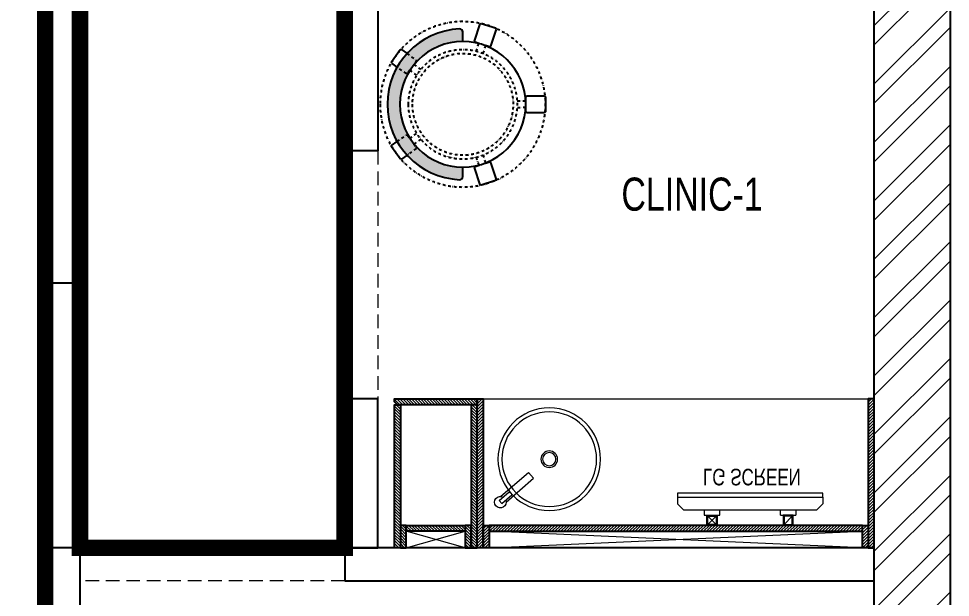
# Model space of a CAD drawing. Header units: feet. Extents: x 4160858 to 4180592, y -5463117 to -5454658.
# Drawn here: x 4177777 to 4180592, y -5461088 to -5459339 of the extents above; entities that cross this region are included whole.
import ezdxf

# ---------------------------------------------------------------- set-up
doc = ezdxf.new("R2010")
doc.units = ezdxf.units.FT
doc.header["$LTSCALE"] = 33
doc.header["$MEASUREMENT"] = 0
for name, pattern in [('a_p6_plan_L18$0$HIDDEN', [0.375, 0.25, -0.125]), ('ACAD_ISO03W100', [30, 12, -18]), ('DASHDOT2', [0.5, 0.25, -0.125, 0, -0.125])]:
    doc.linetypes.add(name, pattern=pattern)
doc.layers.add('A-WALL', color=1, linetype='Continuous')
for name, color, linetype, lineweight in [('A-WALL HATCH', 251, 'Continuous', 0), ('Floor-Unit', 1, 'Continuous', 13), ('HATCH', 9, 'Continuous', 9), ('LENS-CURTAIN', 5, 'a_p6_plan_L18$0$HIDDEN', 9), ('LENS-FURNITURE', 13, 'Continuous', 9), ('LENS-PARTITION', 21, 'Continuous', 25), ('LENS_DIMENSION', 193, 'Continuous', 0), ('LENS_TEXT', 31, 'Continuous', 5), ('LK-FF&E WALL', 1, 'Continuous', 9), ('LK-FLUTTED FINISH', 20, 'Continuous', 30), ('LK-IT', 3, 'Continuous', 18), ('LK-TILES FINISH', 251, 'Continuous', 5), ('LN-ELEVATION-1', 81, 'Continuous', 25), ('LN-ELEVATION-2', 103, 'Continuous', 20), ('LN-ELEVATION-3', 125, 'Continuous', 18), ('LN-HATCH', 251, 'Continuous', 0), ('TV', 92, 'Continuous', 18)]:
    doc.layers.add(name, color=color, linetype=linetype, lineweight=lineweight)
doc.styles.get("Standard").update_dxf_attribs({"font": 'GILC____.TTF'})
pattern_1 = [(44.99999999999998, (35858.5, -100655.3575484328), (-4.419417382415918, 4.419417382415923), [])]

# ---------------------------------------------------------------- blocks, each defined once
blk = doc.blocks.new('A$C95718fd3')
at = {"layer": 'A-WALL HATCH'}
h = blk.add_hatch(dxfattribs=at)
h.set_pattern_fill('ANSI32', color=256, scale=333)
h.set_pattern_definition([(45, (-3476872.533669521, 5462423.862461803), (-88.29995930067012, 88.29995930067012), []), (45, (-3476813.667030086, 5462423.862461803), (-88.29995930067012, 88.29995930067012), [])])
h.paths.add_polyline_path([(-14523, 5239), (-9675, 5239), (-9675, 7670), (-9905, 7670), (-9905, 5469), (-14523, 5469)])
h.paths.add_polyline_path([(-9595.389258773534, -60.97492105513811), (-5279.968496668153, 2.982699849642813), (-5279.968496668153, 232.9999708095566), (-9596.269025654066, 205.0047410493716)])
h.paths.add_polyline_path([(-14434.72518271487, -122.9766848441213), (-10080.72518271487, -60.97668484412134), (-10082.27189374296, 169.0246078521013), (-14436.25617587985, 107.0248316712677)])
h.paths.add_polyline_path([(-4788.968496668153, 0), (-471, 0), (-471, 230), (-4788.968496668153, 230)])
h.paths.add_polyline_path([(-230, 447), (0, 447), (0, 7605), (-230, 7605)])
h.paths.add_polyline_path([(-4704, 7871), (-799, 7871), (-799, 8101), (-4704, 8101)])
h.paths.add_polyline_path([(-9070, 7881), (-5558, 7881), (-5558, 8101), (-9070, 8111)])
h.paths.add_polyline_path([(-14523, 7881), (-9905, 7881), (-9905, 8111), (-14523, 8111)])
h.paths.add_polyline_path([(-16784, 5900), (-18780, 5900), (-18780, 5670), (-16554, 5670), (-16554, 7909), (-14993, 7909), (-14993, 8111), (-16784, 8111)])
at = {"layer": 'A-WALL'}
for p, q in [((-230, 447), (-230, 7605)), ((0, 447), (0, 7605))]:
    blk.add_line(p, q, dxfattribs=at)
blk = doc.blocks.new('rtf')
at = {"color": 0, "linetype": 'ByBlock', "lineweight": -2}
for p, q in [((16412.5253540573, -172798.8148984113), (16452.40026456733, -172798.8148984113)), ((16412.5253540573, -172810.8148984113), (16412.5253540573, -172798.8148984113)), ((16412.5253540573, -172810.8148984113), (16452.40026456733, -172810.8148984113)), ((16425.26329468148, -172793.1007600746), (16535.26329468148, -172793.1007600746)), ((16535.26329468148, -172793.1007600746), (16535.26329468148, -172817.1007600746)), ((16425.26329468148, -172817.1007600746), (16535.26329468148, -172817.1007600746))]:
    blk.add_line(p, q, dxfattribs=at)
for centre, radius, start, end in [((16412.5253540573, -172805.1007600746), 17.5, 21.05058810897431, 340.9421780194656), ((16444.53660690578, -172804.8148984114), 9.891264419597851, 322.656233941354, 37.34376605891414)]:
    blk.add_arc(centre, radius, start, end, dxfattribs=at)
blk = doc.blocks.new('dsg')
at = {"color": 0, "linetype": 'ByBlock', "lineweight": -2}
for radius in [155, 143, 25, 20]:
    blk.add_circle((11491.5035008227, -171102.5847399924), radius, dxfattribs=at)
blk.add_blockref('rtf', (-5117.472106590168, 1702.9323767405), dxfattribs=at)
blk = doc.blocks.new('CLINIC - CABINET SINK')
at = {"layer": 'LN-HATCH', "ltscale": 0.5}
h = blk.add_hatch(dxfattribs=at)
h.set_pattern_fill('ANSI31', color=256, scale=2)
h.set_pattern_definition([(45, (4052861.500382861, 1708016.355767586), (-4.490128060534575, 4.490128060534575), [])])
h.paths.add_polyline_path([(-563.359543572413, 156.9999999999999), (564.640456427587, 156.9999999999999), (564.640456427587, 174.9999999999999), (-563.359543572413, 174.9999999999999)])
h.paths.add_polyline_path([(582.6404564275867, 225), (600.6404564275867, 225), (600.6404564275867, -225), (582.6404564275867, -225)])
h.paths.add_polyline_path([(564.640456427587, 225), (582.6404564275867, 225), (582.6404564275867, 156.9999999999999), (564.640456427587, 156.9999999999999)])
h.paths.add_polyline_path([(-581.359543572413, 225), (-599.359543572413, 225), (-599.359543572413, -225), (-581.359543572413, -225)])
h.paths.add_polyline_path([(-581.359543572413, 225), (-563.359543572413, 225), (-563.359543572413, 156.9999999999999), (-581.359543572413, 156.9999999999999)])
at = {"layer": 'LN-ELEVATION-1', "ltscale": 0.5}
for points in [[(-581.359543572413, 225), (-599.359543572413, 225), (-599.359543572413, -225), (-581.359543572413, -225)], [(-581.359543572413, 225), (-563.359543572413, 225), (-563.359543572413, 156.9999999999999), (-581.359543572413, 156.9999999999999)], [(564.640456427587, 225), (582.6404564275867, 225), (582.6404564275867, 156.9999999999999), (564.640456427587, 156.9999999999999)], [(582.6404564275867, 225), (600.6404564275867, 225), (600.6404564275867, -225), (582.6404564275867, -225)], [(-563.359543572413, 156.9999999999999), (564.640456427587, 156.9999999999999), (564.640456427587, 174.9999999999999), (-563.359543572413, 174.9999999999999)]]:
    blk.add_lwpolyline(points, close=True, dxfattribs=at)
at = {"layer": 'LN-ELEVATION-2', "ltscale": 0.5}
blk.add_line((582.6404564275867, -225), (-581.359543572413, -225), dxfattribs=at)
at = {"layer": 'LN-HATCH', "ltscale": 0.5}
for p, q in [((564.640456427587, 225), (-563.359543572413, 174.9999999999999)), ((-563.359543572413, 225), (564.640456427587, 174.9999999999999))]:
    blk.add_line(p, q, dxfattribs=at)
at = {"layer": 'LN-ELEVATION-3', "xscale": -1, "rotation": 41.1558274151866}
blk.add_blockref('dsg', (-103569.3304926871, 136346.6509754679), dxfattribs=at)
blk = doc.blocks.new('CLINIC SCREEN')
at = {"layer": 'TV'}
for p, q in [((-103.1090284836336, 42.85441964946222), (-127.4114311772946, 18.55201695591665)), ((-127.4114311772946, 42.85441964946222), (-103.1090284836336, 18.55201695591665)), ((102.7052824410566, 42.85441964946222), (127.007685134602, 18.55201695591665))]:
    blk.add_line(p, q, dxfattribs=at)
at = {"layer": 'TV', "ltscale": 12}
for p, q in [((-220.0000000000082, -19.41163062257681), (-200.5883693773149, 0)), ((200.5883693773149, 0), (-200.5883693773149, 0)), ((-138.5315413423604, 0), (-138.5315413423604, 15.514207008644)), ((-138.5315413423604, 15.514207008644), (-91.98892031613741, 15.514207008644)), ((-91.98892031613741, 15.514207008644), (-91.98892031613741, 0)), ((91.98892031610741, 15.514207008644), (91.98892031610741, 0)), ((91.98892031610741, 15.514207008644), (138.5315413423595, 15.514207008644)), ((138.5315413423595, 0), (138.5315413423595, 15.514207008644)), ((219.9999999999918, -19.41163062257681), (200.5883693773149, 0)), ((-220.0000000000082, -38.82326124538668), (-220.0000000000082, -19.41163062257681)), ((219.9999999999918, -38.82326124538668), (219.9999999999918, -19.41163062257681))]:
    blk.add_line(p, q, dxfattribs=at)
at = {"layer": 'TV'}
for points in [[(-130.4492315140169, 15.51421661919448), (-100.0712281470269, 15.51421661919448), (-100.0712281470269, 45.89221998606814), (-130.4492315140169, 45.89221998606814)], [(-127.4114311772946, 18.55201695591665), (-103.1090284836336, 18.55201695591665), (-103.1090284836336, 42.85441964946222), (-127.4114311772946, 42.85441964946222)], [(130.0454854713243, 15.51421661919448), (99.66748210433435, 15.51421661919448), (99.66748210433435, 45.89221998606814), (130.0454854713243, 45.89221998606814)], [(127.007685134602, 18.55201695591665), (102.7052824410566, 18.55201695591665), (102.7052824410566, 42.85441964946222), (127.007685134602, 42.85441964946222)]]:
    blk.add_lwpolyline(points, close=True, dxfattribs=at)
at = {"layer": 'TV', "ltscale": 12}
blk.add_lwpolyline([(-220.0000000000082, -51.71278328332107), (-220.0000000000082, -38.82326124538668), (219.9999999999918, -38.82326124538668), (219.9999999999918, -51.71278328332107)], close=True, dxfattribs=at)
at = {"layer": 'Floor-Unit', "color": 0, "ltscale": 2, "insert": (5.199680584678389, -100.4085774972336), "char_height": 50, "attachment_point": 5}
blk.add_mtext_dynamic_manual_height_columns('LG SCREEN', width=466.4796511627907, gutter_width=12.5, heights=[0], dxfattribs=at)
blk = doc.blocks.new('CLINIC - MOP CLOSET')
at = {"layer": 'LN-HATCH', "ltscale": 0.5}
h = blk.add_hatch(dxfattribs=at)
h.set_pattern_fill('ANSI31', color=256, scale=50, angle=360)
h.set_pattern_definition(pattern_1)
h.paths.add_polyline_path([(-106.3595435724128, 216), (-124.3595435724128, 216), (-124.3595435724128, -216), (-106.3595435724128, -216)])
h = blk.add_hatch(dxfattribs=at)
h.set_pattern_fill('ANSI31', color=256, scale=50, angle=360)
h.set_pattern_definition(pattern_1)
h.paths.add_polyline_path([(-106.3595435724128, 216), (-88.35954357241282, 216), (-88.35954357241282, 148), (-106.3595435724128, 148)])
h = blk.add_hatch(dxfattribs=at)
h.set_pattern_fill('ANSI31', color=256, scale=50, angle=360)
h.set_pattern_definition(pattern_1)
h.paths.add_polyline_path([(89.64045642758717, 216), (107.6404564275872, 216), (107.6404564275872, 148), (89.64045642758717, 148)])
h = blk.add_hatch(dxfattribs=at)
h.set_pattern_fill('ANSI31', color=256, scale=50, angle=360)
h.set_pattern_definition(pattern_1)
h.paths.add_polyline_path([(107.6404564275872, 216), (125.6404564275872, 216), (125.6404564275872, -216), (107.6404564275872, -216)])
h = blk.add_hatch(dxfattribs=at)
h.set_pattern_fill('ANSI31', color=256, scale=50, angle=360)
h.set_pattern_definition(pattern_1)
h.paths.add_polyline_path([(-88.35954357241282, 148), (89.64045642758717, 148), (89.64045642758717, 166), (-88.35954357241282, 166)])
h = blk.add_hatch(dxfattribs=at)
h.set_pattern_fill('ANSI31', color=256, scale=50, angle=360)
h.set_pattern_definition([(44.99999999999998, (35894.5, -101037.3575484328), (-4.419417382415918, 4.419417382415923), [])])
h.paths.add_polyline_path([(-115.3595435724055, -216), (-124.3595435724128, -225), (-124.3595435724128, -234), (125.6404564275872, -234), (125.6404564275872, -216)])
at = {"layer": 'LN-ELEVATION-1', "ltscale": 0.5}
for points in [[(-106.3595435724128, 216), (-124.3595435724128, 216), (-124.3595435724128, -216), (-106.3595435724128, -216)], [(-106.3595435724128, 216), (-88.35954357241282, 216), (-88.35954357241282, 148), (-106.3595435724128, 148)], [(89.64045642758717, 216), (107.6404564275872, 216), (107.6404564275872, 148), (89.64045642758717, 148)], [(107.6404564275872, 216), (125.6404564275872, 216), (125.6404564275872, -216), (107.6404564275872, -216)], [(-88.35954357241282, 148), (89.64045642758717, 148), (89.64045642758717, 166), (-88.35954357241282, 166)], [(-124.3595435724128, -225), (-124.3595435724128, -234), (125.6404564275872, -234), (125.6404564275872, -216), (-115.3595435724128, -216)]]:
    blk.add_lwpolyline(points, close=True, dxfattribs=at)
at = {"layer": 'LN-HATCH', "ltscale": 0.5}
for p, q in [((89.64045642758717, 216), (-88.35954357241282, 166)), ((-88.35954357241282, 216), (89.64045642758717, 166))]:
    blk.add_line(p, q, dxfattribs=at)
blk = doc.blocks.new('DR STOOL')
at = {"layer": 'HATCH'}
h = blk.add_hatch(dxfattribs=at)
h.set_pattern_fill('ANSI36', color=250, angle=-90.00000000000001)
h.set_pattern_definition([(315, (-227.8099174643867, 917.3997257252777), (6.173926083235043, -1.683798022700468), [7.9375, -1.587499999999999, 0, -1.587499999999999])])
edge = h.paths.add_edge_path()
edge.add_line((-190.0000000041909, 4.511094e-10), (-218.6899174675346, 4.511094e-10))
edge.add_arc((-218.6899174670689, 9.120000000388245), 9.119999999940092, 177.6119845363388, 269.9999999996136, ccw=False)
edge.add_arc((-1.8626451e-09, 3.565219e-10), 228.000000002257, 2.3880154632688004, 177.6119845367313, ccw=False)
edge.add_arc((218.6899174633436, 9.120000000497384), 9.120000000051716, -90.00000000034493, 2.3880154629299, ccw=False)
edge.add_line((218.6899174633436, 4.511094e-10), (190, 4.511094e-10))
edge.add_arc((-1.8626451e-09, 4.511094e-10), 190.000000001979, -1.27e-14, 180)
at = {"layer": 'LN-ELEVATION-1', "color": 1, "ltscale": 100}
for p, q in [((-128.6221585394814, 215.4841044476634), (-165.2704676063731, 189.0243927398114)), ((-124.7228340068832, 214.8545704018979), (-128.6221585394814, 215.4841044476634)), ((-112.6981821293011, 198.1996966340157), (-124.7228340068832, 214.8545704018979)), ((124.7553772013634, 214.9803744515593), (112.5488144652918, 198.2845540212292)), ((128.7014972954057, 215.5933048763618), (124.7553772013634, 214.9803744515593)), ((128.7014972954057, 215.5933048763618), (124.7553772013634, 214.9803744515593)), ((165.1911288509145, 188.915192311113), (128.7014972954057, 215.5933048763618)), ((165.1911288509145, 188.915192311113), (128.7014972954057, 215.5933048763618)), ((-165.2704676063731, 189.0243927398114), (-165.9069543029182, 185.0820035930228)), ((-165.9069543029182, 185.0820035930228), (-153.8003208162263, 168.3135803133482)), ((153.6734594982117, 168.4294150282658), (165.7973639420234, 185.0121775862135)), ((165.7973639420234, 185.0121775862135), (165.1911288509145, 188.915192311113)), ((165.7973639420234, 185.0121775862135), (165.1911288509145, 188.915192311113)), ((-242.9550312487409, -52.24013893969095), (-244.7482102331705, -55.75945052818861)), ((-244.7482102331705, -55.75945052818861), (-230.7800458371639, -98.74904560100549)), ((-191.2928382232785, -35.45407700946089), (-242.9550312487409, -52.24013893969095)), ((-187.9259491492994, -37.1695928365807), (-191.2928382232785, -35.45407700946089)), ((-184.1424400564283, -48.81403796559607), (-187.9259491492994, -37.1695928365807)), ((188.0651108901948, -36.96233201187715), (184.0504167033359, -49.19388854173303)), ((191.3981811110861, -35.27656588272658), (188.0651108901948, -36.96233201187715)), ((243.0100176925771, -52.21682526778022), (191.3981811110861, -35.27656588272658)), ((230.715890809428, -98.7280946081737), (244.8123673382215, -55.78040257930116)), ((244.8123673382215, -55.78040257930116), (243.0100176925771, -52.21682526778022)), ((-227.2218665438704, -100.5620286722478), (-175.5596735184081, -83.7759667420105)), ((-173.8639617776498, -80.4479453730819), (-177.8421125086024, -68.2044548037811)), ((-175.5596735184081, -83.7759667420105), (-173.8639617776498, -80.4479453730819)), ((177.6922140880488, -68.56540505095472), (173.8739495249465, -80.1985000452405)), ((173.8739495249465, -80.1985000452405), (175.5794035866856, -83.5704969359358)), ((175.5794035866856, -83.5704969359358), (227.1912401677109, -100.5107563209894)), ((-230.7800458371639, -98.74904560100549), (-227.2218665438704, -100.5620286722478)), ((227.1912401677109, -100.5107563209894), (230.715890809428, -98.7280946081737)), ((-22.72193054761737, -190.2142363802995), (-25.39390889601782, -192.886214728569)), ((-25.39390889601782, -192.886214728569), (-25.39390889601782, -247.2070584567482)), ((-10.47823652112856, -190.2142363802995), (-22.72193054761737, -190.2142363802995)), ((22.78362171910703, -190.2142363802995), (9.910054048988968, -190.2142363802995)), ((25.42475448176265, -192.8553691428751), (22.78362171910703, -190.2142363802995)), ((25.42475448176265, -247.1762128710543), (25.42475448176265, -192.8553691428751)), ((-25.39390889601782, -247.2070584567482), (-22.60096735274419, -250)), ((-22.60096735274419, -250), (22.60096735274419, -250)), ((22.60096735274419, -250), (25.42475448176265, -247.1762128710543))]:
    blk.add_line(p, q, dxfattribs=at)
at = {"layer": 'LN-ELEVATION-1', "linetype": 'DASHDOT2'}
for p, q in [((-92.92521573789418, 170.8129362839827), (-112.6981821293011, 198.1996966340157)), ((112.5488144652918, 198.2845540212292), (92.69529851106927, 171.1294289919315)), ((-93.52748446213081, 167.0824927485227), (-92.92521573789418, 170.8129362839827)), ((92.69529851106927, 171.1294289919315), (93.26858203159645, 167.4385604566923)), ((-153.8003208162263, 168.3135803133482), (-134.1093360339291, 141.0403694751003)), ((-134.1093360339291, 141.0403694751003), (-130.4219571123831, 140.4450534014686)), ((-130.4219571123831, 140.4450534014686), (-119.9844727469608, 147.9808124662595)), ((-119.9844727469608, 147.9808124662595), (-105.3687285655178, 126.9741353208374)), ((-103.4542870586738, 159.9154408004979), (-93.52748446213081, 167.0824927485227)), ((-88.15393704269081, 139.4771787207864), (-103.4542870586738, 159.9154408004979)), ((103.6608748426661, 159.8406005539291), (88.19885099539533, 139.4487815762331)), ((93.26858203159645, 167.4385604566923), (103.6608748426661, 159.8406005539291)), ((105.4096150295809, 126.94019481352), (120.1194891873747, 147.8074627162714)), ((120.1194891873747, 147.8074627162714), (130.0033113472163, 140.5812532722048)), ((130.0033113472163, 140.5812532722048), (133.7372852512635, 141.1612321265929)), ((133.7372852512635, 141.1612321265929), (153.6734594982117, 168.4294150282658)), ((-159.954806596972, -40.49024384317454), (-184.1424400564283, -48.81403796559607)), ((184.0504167033359, -49.19388854173303), (159.8786162491887, -40.79004861696012)), ((-177.8421125086024, -68.2044548037811), (-153.4148110738024, -60.73628028803068)), ((153.3006618716754, -61.02382378749462), (177.6922140880488, -68.56540505095472)), ((-10.92024635523557, -164.6382343793375), (-10.47823652112856, -190.2142363802995)), ((9.910054048988968, -190.2142363802995), (10.35584833659231, -164.674698740353))]:
    blk.add_line(p, q, dxfattribs=at)
at = {"layer": 'LN-ELEVATION-1', "color": 1, "ltscale": 100}
blk.add_lwpolyline([(-190.0000000023283, 0), (-218.6899174656719, 0, -0.4264743413925903), (-227.8019973598421, 9.5, -0.959166304662544), (227.8019973593764, 9.5, -0.4264743413925903), (218.6899174647406, 0), (190.0000000013969, 0)], format="xyb", dxfattribs=at)
at = {"layer": 'LN-ELEVATION-1', "linetype": 'DASHDOT2'}
for radius in [250, 165, 153]:
    blk.add_circle((0, 0), radius, dxfattribs=at)
at = {"layer": 'LN-ELEVATION-1', "color": 1, "ltscale": 100}
blk.add_circle((0, 0), 190, dxfattribs=at)

msp = doc.modelspace()

# ---------------------------------------------------------------- linework, layer by layer
at = {"layer": 'LENS-CURTAIN', "ltscale": 5}
for points in [[(4178762.279548423, -5460488.545179389), (4178762.279548423, -5459738.54517939), (4178862.279548424, -5459738.54517939), (4178862.279548424, -5460488.545179389)], [(4177962.287424257, -5460138.560931055), (4177962.287424257, -5460938.54517939), (4177862.287424257, -5460938.54517939), (4177862.287424257, -5460138.560931055)], [(4177962.29530009, -5460938.54517939), (4178762.279548425, -5460938.54517939), (4178762.279548425, -5461038.545179389), (4177962.29530009, -5461038.545179389)]]:
    msp.add_lwpolyline(points, close=True, dxfattribs=at)
at = {"layer": 'LENS-PARTITION'}
for points in [[(4177962.29530009, -5460138.560931055), (4177862.279548423, -5460138.560931055), (4177862.279548423, -5456713.545179497), (4177962.29530009, -5456713.545179497)], [(4178862.279548424, -5459738.54517939), (4178762.279548425, -5459738.54517939), (4178762.279548425, -5458473.545179389), (4178862.279548424, -5458473.545179389)], [(4178862.279548424, -5460488.545179389), (4178762.279548425, -5460488.545179389), (4178762.279548425, -5460938.54517939), (4178862.279548424, -5460938.54517939)], [(4177962.29530009, -5460938.54517939), (4177862.279548424, -5460938.54517939), (4177862.279548424, -5462538.545179389), (4177962.29530009, -5462538.545179389)], [(4178762.279548425, -5461038.545179389), (4180362.279548424, -5461038.545179389), (4180362.279548424, -5460938.54517939), (4178762.279548425, -5460938.54517939)]]:
    msp.add_lwpolyline(points, close=True, dxfattribs=at)
at = {"layer": 'LK-FLUTTED FINISH', "linetype": 'ACAD_ISO03W100', "ltscale": 0.05, "const_width": 50}
msp.add_lwpolyline([(4177857.079090926, -5456813.545179389), (4177857.079090926, -5462538.545179389)], dxfattribs=at)
at = {"layer": 'LK-TILES FINISH', "color": 212, "linetype": 'ACAD_ISO03W100', "ltscale": 0.05, "const_width": 50}
msp.add_lwpolyline([(4178762.279548425, -5458573.545179389), (4177962.29530009, -5458573.545179389), (4177962.29530009, -5460938.54517939), (4178762.279548425, -5460938.54517939)], close=True, dxfattribs=at)

# ---------------------------------------------------------------- block references
at = {"layer": 'LENS-FURNITURE', "xscale": -1, "rotation": 90}
msp.add_blockref('DR STOOL', (4179119.005460042, -5459597.684625485), dxfattribs=at)
at = {"layer": 'LENS_DIMENSION'}
msp.add_blockref('A$C95718fd3', (4180592.279548425, -5462768.54517939), dxfattribs=at)
at = {"layer": 'LK-FF&E WALL', "rotation": 180}
msp.add_blockref('CLINIC - CABINET SINK', (4179762.920004852, -5460713.545179389), dxfattribs=at)
at = {"layer": 'LK-FF&E WALL', "xscale": -1, "rotation": 180}
msp.add_blockref('CLINIC - MOP CLOSET', (4179036.639091997, -5460722.54517939), dxfattribs=at)
at = {"layer": 'LK-IT', "xscale": -1, "rotation": 180}
msp.add_blockref('CLINIC SCREEN', (4179987.279548424, -5460824.652959415), dxfattribs=at)

# ---------------------------------------------------------------- texts
at = {"layer": 'LENS_TEXT', "linetype": 'Continuous', "ltscale": 3, "insert": (4179811.776990889, -5459869.940414016), "char_height": 100, "attachment_point": 5}
msp.add_mtext_dynamic_manual_height_columns('CLINIC-1', width=930.4951690917121, gutter_width=0.9999999999999992, heights=[0], dxfattribs=at)

doc.saveas('drawing.dxf')
